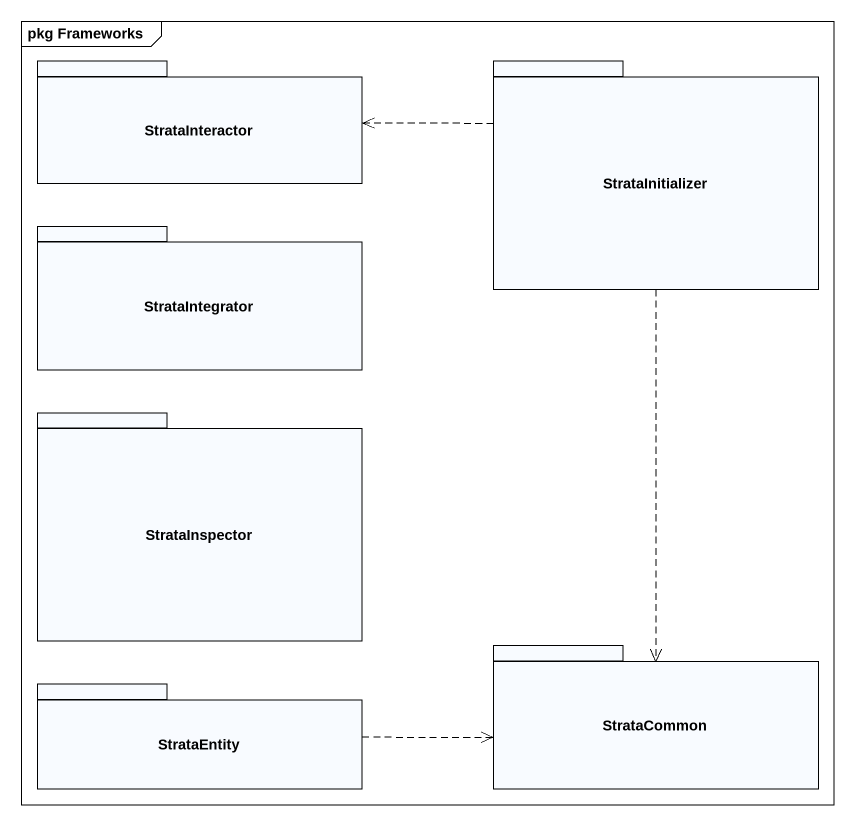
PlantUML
@startuml
mainframe pkg Frameworks
package StrataInteractor {
}
package StrataInitializer {
}
package StrataIntegrator {
}
package StrataInspector {
}
package StrataCommon {
}
package StrataEntity {
}
StrataInitializer .left.> StrataInteractor
StrataInitializer ..> StrataCommon
StrataEntity .right.> StrataCommon
@enduml
